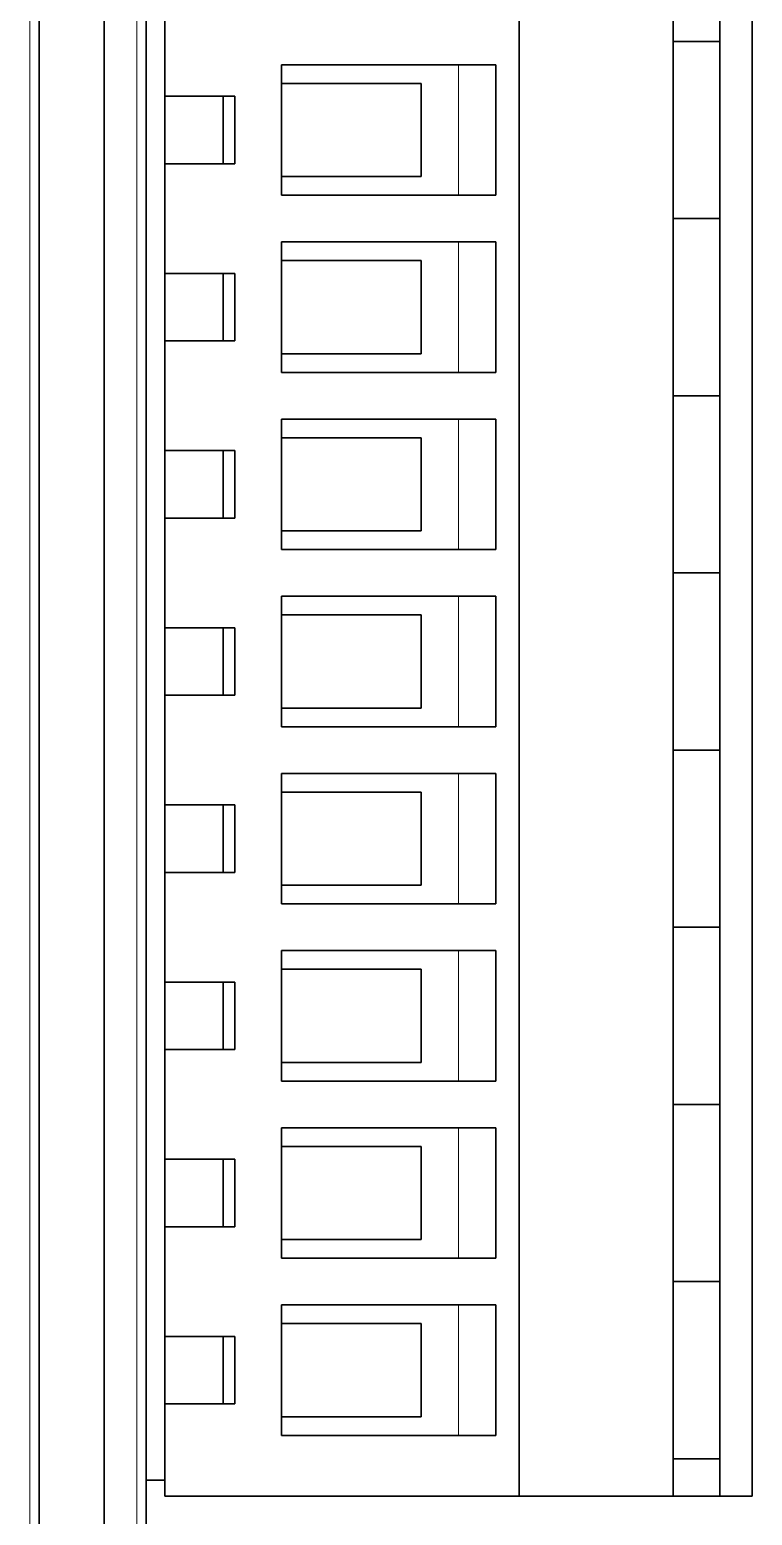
# Model space of a CAD drawing. Extents: x -45 to 645, y -160 to 467.
# Drawn here: x 450.63 to 466.13, y 141.45 to 173.31 of the extents above; entities that cross this region are included whole.
import ezdxf

# ---------------------------------------------------------------- set-up
doc = ezdxf.new("R2010")
doc.units = 0
doc.layers.add('layer 1', color=7, linetype='Continuous')

msp = doc.modelspace()

# ---------------------------------------------------------------- linework, layer by layer
at = {"color": 7, "lineweight": 13}
for p, q in [((450.632, 69.462), (450.632, 237.062)), ((450.632, 69.462), (450.632, 237.062)), ((450.632, 69.462), (450.632, 237.062)), ((450.632, 69.462), (450.632, 237.062)), ((452.932, 69.462), (452.932, 206.076)), ((452.932, 69.462), (452.932, 206.076)), ((452.932, 69.462), (452.932, 206.076)), ((452.932, 69.462), (452.932, 206.076))]:
    msp.add_line(p, q, dxfattribs=at)
at = {"color": 7, "lineweight": 35}
for p, q in [((450.832, 69.462), (450.832, 237.062)), ((450.832, 69.462), (450.832, 237.062)), ((450.832, 69.462), (450.832, 237.062)), ((450.832, 69.462), (450.832, 237.062)), ((452.232, 69.462), (452.232, 206.07)), ((452.232, 69.462), (452.232, 206.07)), ((452.232, 69.462), (452.232, 206.07)), ((452.232, 69.462), (452.232, 206.07)), ((453.132, 206.076), (453.132, 69.462)), ((453.132, 206.076), (453.132, 69.462)), ((453.132, 206.076), (453.132, 69.462)), ((453.132, 206.076), (453.132, 69.462)), ((461.132, 189.062), (461.132, 141.862)), ((461.132, 189.062), (461.132, 141.862)), ((461.132, 189.062), (461.132, 141.862)), ((461.132, 189.062), (461.132, 141.862)), ((464.432, 189.062), (464.432, 141.862)), ((464.432, 189.062), (464.432, 141.862)), ((464.432, 189.062), (464.432, 141.862)), ((464.432, 189.062), (464.432, 141.862)), ((465.432, 189.062), (465.432, 141.862)), ((465.432, 189.062), (465.432, 141.862)), ((465.432, 189.062), (465.432, 141.862)), ((465.432, 189.062), (465.432, 141.862)), ((466.132, 189.062), (466.132, 141.862)), ((466.132, 189.062), (466.132, 141.862)), ((466.132, 189.062), (466.132, 141.862)), ((466.132, 189.062), (466.132, 141.862))]:
    msp.add_line(p, q, dxfattribs=at)
at = {"color": 7, "lineweight": 35, "ltscale": 0.05875}
for p, q in [((453.532, 174.237), (453.532, 171.887)), ((453.532, 174.237), (453.532, 171.887)), ((453.532, 174.237), (453.532, 171.887)), ((453.532, 174.237), (453.532, 171.887)), ((453.532, 170.437), (453.532, 168.087)), ((453.532, 170.437), (453.532, 168.087)), ((453.532, 170.437), (453.532, 168.087)), ((453.532, 170.437), (453.532, 168.087)), ((453.532, 166.637), (453.532, 164.287)), ((453.532, 166.637), (453.532, 164.287)), ((453.532, 166.637), (453.532, 164.287)), ((453.532, 166.637), (453.532, 164.287)), ((453.532, 162.837), (453.532, 160.487)), ((453.532, 162.837), (453.532, 160.487)), ((453.532, 162.837), (453.532, 160.487)), ((453.532, 162.837), (453.532, 160.487)), ((453.532, 159.037), (453.532, 156.687)), ((453.532, 159.037), (453.532, 156.687)), ((453.532, 159.037), (453.532, 156.687)), ((453.532, 159.037), (453.532, 156.687)), ((453.532, 155.237), (453.532, 152.887)), ((453.532, 155.237), (453.532, 152.887)), ((453.532, 155.237), (453.532, 152.887)), ((453.532, 155.237), (453.532, 152.887)), ((453.532, 151.437), (453.532, 149.087)), ((453.532, 151.437), (453.532, 149.087)), ((453.532, 151.437), (453.532, 149.087)), ((453.532, 151.437), (453.532, 149.087)), ((453.532, 147.637), (453.532, 145.287)), ((453.532, 147.637), (453.532, 145.287)), ((453.532, 147.637), (453.532, 145.287)), ((453.532, 147.637), (453.532, 145.287))]:
    msp.add_line(p, q, dxfattribs=at)
at = {"color": 7, "lineweight": 35, "ltscale": 0.025}
for p, q in [((464.432, 173.062), (465.432, 173.062)), ((464.432, 173.062), (465.432, 173.062)), ((464.432, 173.062), (465.432, 173.062)), ((464.432, 173.062), (465.432, 173.062)), ((464.432, 169.262), (465.432, 169.262)), ((464.432, 169.262), (465.432, 169.262)), ((464.432, 169.262), (465.432, 169.262)), ((464.432, 169.262), (465.432, 169.262)), ((464.432, 165.462), (465.432, 165.462)), ((464.432, 165.462), (465.432, 165.462)), ((464.432, 165.462), (465.432, 165.462)), ((464.432, 165.462), (465.432, 165.462)), ((464.432, 161.662), (465.432, 161.662)), ((464.432, 161.662), (465.432, 161.662)), ((464.432, 161.662), (465.432, 161.662)), ((464.432, 161.662), (465.432, 161.662)), ((464.432, 157.862), (465.432, 157.862)), ((464.432, 157.862), (465.432, 157.862)), ((464.432, 157.862), (465.432, 157.862)), ((464.432, 157.862), (465.432, 157.862)), ((464.432, 154.062), (465.432, 154.062)), ((464.432, 154.062), (465.432, 154.062)), ((464.432, 154.062), (465.432, 154.062)), ((464.432, 154.062), (465.432, 154.062)), ((464.432, 150.262), (465.432, 150.262)), ((464.432, 150.262), (465.432, 150.262)), ((464.432, 150.262), (465.432, 150.262)), ((464.432, 150.262), (465.432, 150.262)), ((464.432, 146.462), (465.432, 146.462)), ((464.432, 146.462), (465.432, 146.462)), ((464.432, 146.462), (465.432, 146.462)), ((464.432, 146.462), (465.432, 146.462)), ((465.432, 142.662), (464.432, 142.662)), ((465.432, 142.662), (464.432, 142.662)), ((465.432, 142.662), (464.432, 142.662)), ((465.432, 142.662), (464.432, 142.662)), ((464.432, 141.862), (465.432, 141.862)), ((464.432, 141.862), (465.432, 141.862)), ((464.432, 141.862), (465.432, 141.862)), ((464.432, 141.862), (465.432, 141.862))]:
    msp.add_line(p, q, dxfattribs=at)
at = {"color": 7, "lineweight": 35, "ltscale": 0.115}
for p, q in [((460.632, 172.562), (456.032, 172.562)), ((460.632, 172.562), (456.032, 172.562)), ((460.632, 172.562), (456.032, 172.562)), ((460.632, 172.562), (456.032, 172.562)), ((456.032, 169.762), (460.632, 169.762)), ((456.032, 169.762), (460.632, 169.762)), ((456.032, 169.762), (460.632, 169.762)), ((456.032, 169.762), (460.632, 169.762)), ((460.632, 168.762), (456.032, 168.762)), ((460.632, 168.762), (456.032, 168.762)), ((460.632, 168.762), (456.032, 168.762)), ((460.632, 168.762), (456.032, 168.762)), ((456.032, 165.962), (460.632, 165.962)), ((456.032, 165.962), (460.632, 165.962)), ((456.032, 165.962), (460.632, 165.962)), ((456.032, 165.962), (460.632, 165.962)), ((460.632, 164.962), (456.032, 164.962)), ((460.632, 164.962), (456.032, 164.962)), ((460.632, 164.962), (456.032, 164.962)), ((460.632, 164.962), (456.032, 164.962)), ((456.032, 162.162), (460.632, 162.162)), ((456.032, 162.162), (460.632, 162.162)), ((456.032, 162.162), (460.632, 162.162)), ((456.032, 162.162), (460.632, 162.162)), ((460.632, 161.162), (456.032, 161.162)), ((460.632, 161.162), (456.032, 161.162)), ((460.632, 161.162), (456.032, 161.162)), ((460.632, 161.162), (456.032, 161.162)), ((456.032, 158.362), (460.632, 158.362)), ((456.032, 158.362), (460.632, 158.362)), ((456.032, 158.362), (460.632, 158.362)), ((456.032, 158.362), (460.632, 158.362)), ((460.632, 157.362), (456.032, 157.362)), ((460.632, 157.362), (456.032, 157.362)), ((460.632, 157.362), (456.032, 157.362)), ((460.632, 157.362), (456.032, 157.362)), ((456.032, 154.562), (460.632, 154.562)), ((456.032, 154.562), (460.632, 154.562)), ((456.032, 154.562), (460.632, 154.562)), ((456.032, 154.562), (460.632, 154.562)), ((460.632, 153.562), (456.032, 153.562)), ((460.632, 153.562), (456.032, 153.562)), ((460.632, 153.562), (456.032, 153.562)), ((460.632, 153.562), (456.032, 153.562)), ((456.032, 150.762), (460.632, 150.762)), ((456.032, 150.762), (460.632, 150.762)), ((456.032, 150.762), (460.632, 150.762)), ((456.032, 150.762), (460.632, 150.762)), ((460.632, 149.762), (456.032, 149.762)), ((460.632, 149.762), (456.032, 149.762)), ((460.632, 149.762), (456.032, 149.762)), ((460.632, 149.762), (456.032, 149.762)), ((456.032, 146.962), (460.632, 146.962)), ((456.032, 146.962), (460.632, 146.962)), ((456.032, 146.962), (460.632, 146.962)), ((456.032, 146.962), (460.632, 146.962)), ((460.632, 145.962), (456.032, 145.962)), ((460.632, 145.962), (456.032, 145.962)), ((460.632, 145.962), (456.032, 145.962)), ((460.632, 145.962), (456.032, 145.962)), ((456.032, 143.162), (460.632, 143.162)), ((456.032, 143.162), (460.632, 143.162)), ((456.032, 143.162), (460.632, 143.162)), ((456.032, 143.162), (460.632, 143.162))]:
    msp.add_line(p, q, dxfattribs=at)
at = {"color": 7, "lineweight": 35, "ltscale": 0.07}
for p, q in [((456.032, 172.562), (456.032, 169.762)), ((456.032, 172.562), (456.032, 169.762)), ((456.032, 172.562), (456.032, 169.762)), ((456.032, 172.562), (456.032, 169.762)), ((460.632, 169.762), (460.632, 172.562)), ((460.632, 169.762), (460.632, 172.562)), ((460.632, 169.762), (460.632, 172.562)), ((460.632, 169.762), (460.632, 172.562)), ((456.032, 168.762), (456.032, 165.962)), ((456.032, 168.762), (456.032, 165.962)), ((456.032, 168.762), (456.032, 165.962)), ((456.032, 168.762), (456.032, 165.962)), ((460.632, 165.962), (460.632, 168.762)), ((460.632, 165.962), (460.632, 168.762)), ((460.632, 165.962), (460.632, 168.762)), ((460.632, 165.962), (460.632, 168.762)), ((456.032, 164.962), (456.032, 162.162)), ((456.032, 164.962), (456.032, 162.162)), ((456.032, 164.962), (456.032, 162.162)), ((456.032, 164.962), (456.032, 162.162)), ((460.632, 162.162), (460.632, 164.962)), ((460.632, 162.162), (460.632, 164.962)), ((460.632, 162.162), (460.632, 164.962)), ((460.632, 162.162), (460.632, 164.962)), ((456.032, 161.162), (456.032, 158.362)), ((456.032, 161.162), (456.032, 158.362)), ((456.032, 161.162), (456.032, 158.362)), ((456.032, 161.162), (456.032, 158.362)), ((460.632, 158.362), (460.632, 161.162)), ((460.632, 158.362), (460.632, 161.162)), ((460.632, 158.362), (460.632, 161.162)), ((460.632, 158.362), (460.632, 161.162)), ((456.032, 157.362), (456.032, 154.562)), ((456.032, 157.362), (456.032, 154.562)), ((456.032, 157.362), (456.032, 154.562)), ((456.032, 157.362), (456.032, 154.562)), ((460.632, 154.562), (460.632, 157.362)), ((460.632, 154.562), (460.632, 157.362)), ((460.632, 154.562), (460.632, 157.362)), ((460.632, 154.562), (460.632, 157.362)), ((456.032, 153.562), (456.032, 150.762)), ((456.032, 153.562), (456.032, 150.762)), ((456.032, 153.562), (456.032, 150.762)), ((456.032, 153.562), (456.032, 150.762)), ((460.632, 150.762), (460.632, 153.562)), ((460.632, 150.762), (460.632, 153.562)), ((460.632, 150.762), (460.632, 153.562)), ((460.632, 150.762), (460.632, 153.562)), ((456.032, 149.762), (456.032, 146.962)), ((456.032, 149.762), (456.032, 146.962)), ((456.032, 149.762), (456.032, 146.962)), ((456.032, 149.762), (456.032, 146.962)), ((460.632, 146.962), (460.632, 149.762)), ((460.632, 146.962), (460.632, 149.762)), ((460.632, 146.962), (460.632, 149.762)), ((460.632, 146.962), (460.632, 149.762)), ((456.032, 145.962), (456.032, 143.162)), ((456.032, 145.962), (456.032, 143.162)), ((456.032, 145.962), (456.032, 143.162)), ((456.032, 145.962), (456.032, 143.162)), ((460.632, 143.162), (460.632, 145.962)), ((460.632, 143.162), (460.632, 145.962)), ((460.632, 143.162), (460.632, 145.962)), ((460.632, 143.162), (460.632, 145.962))]:
    msp.add_line(p, q, dxfattribs=at)
at = {"color": 7, "lineweight": 13, "ltscale": 0.07}
for p, q in [((459.832, 169.762), (459.832, 172.562)), ((459.832, 169.762), (459.832, 172.562)), ((459.832, 169.762), (459.832, 172.562)), ((459.832, 169.762), (459.832, 172.562)), ((459.832, 165.962), (459.832, 168.762)), ((459.832, 165.962), (459.832, 168.762)), ((459.832, 165.962), (459.832, 168.762)), ((459.832, 165.962), (459.832, 168.762)), ((459.832, 162.162), (459.832, 164.962)), ((459.832, 162.162), (459.832, 164.962)), ((459.832, 162.162), (459.832, 164.962)), ((459.832, 162.162), (459.832, 164.962)), ((459.832, 158.362), (459.832, 161.162)), ((459.832, 158.362), (459.832, 161.162)), ((459.832, 158.362), (459.832, 161.162)), ((459.832, 158.362), (459.832, 161.162)), ((459.832, 154.562), (459.832, 157.362)), ((459.832, 154.562), (459.832, 157.362)), ((459.832, 154.562), (459.832, 157.362)), ((459.832, 154.562), (459.832, 157.362)), ((459.832, 150.762), (459.832, 153.562)), ((459.832, 150.762), (459.832, 153.562)), ((459.832, 150.762), (459.832, 153.562)), ((459.832, 150.762), (459.832, 153.562)), ((459.832, 146.962), (459.832, 149.762)), ((459.832, 146.962), (459.832, 149.762)), ((459.832, 146.962), (459.832, 149.762)), ((459.832, 146.962), (459.832, 149.762)), ((459.832, 143.162), (459.832, 145.962)), ((459.832, 143.162), (459.832, 145.962)), ((459.832, 143.162), (459.832, 145.962)), ((459.832, 143.162), (459.832, 145.962))]:
    msp.add_line(p, q, dxfattribs=at)
at = {"color": 7, "lineweight": 35, "ltscale": 0.075}
for p, q in [((459.032, 172.162), (456.032, 172.162)), ((459.032, 172.162), (456.032, 172.162)), ((459.032, 172.162), (456.032, 172.162)), ((459.032, 172.162), (456.032, 172.162)), ((456.032, 170.162), (459.032, 170.162)), ((456.032, 170.162), (459.032, 170.162)), ((456.032, 170.162), (459.032, 170.162)), ((456.032, 170.162), (459.032, 170.162)), ((459.032, 168.362), (456.032, 168.362)), ((459.032, 168.362), (456.032, 168.362)), ((459.032, 168.362), (456.032, 168.362)), ((459.032, 168.362), (456.032, 168.362)), ((456.032, 166.362), (459.032, 166.362)), ((456.032, 166.362), (459.032, 166.362)), ((456.032, 166.362), (459.032, 166.362)), ((456.032, 166.362), (459.032, 166.362)), ((459.032, 164.562), (456.032, 164.562)), ((459.032, 164.562), (456.032, 164.562)), ((459.032, 164.562), (456.032, 164.562)), ((459.032, 164.562), (456.032, 164.562)), ((456.032, 162.562), (459.032, 162.562)), ((456.032, 162.562), (459.032, 162.562)), ((456.032, 162.562), (459.032, 162.562)), ((456.032, 162.562), (459.032, 162.562)), ((459.032, 160.762), (456.032, 160.762)), ((459.032, 160.762), (456.032, 160.762)), ((459.032, 160.762), (456.032, 160.762)), ((459.032, 160.762), (456.032, 160.762)), ((456.032, 158.762), (459.032, 158.762)), ((456.032, 158.762), (459.032, 158.762)), ((456.032, 158.762), (459.032, 158.762)), ((456.032, 158.762), (459.032, 158.762)), ((459.032, 156.962), (456.032, 156.962)), ((459.032, 156.962), (456.032, 156.962)), ((459.032, 156.962), (456.032, 156.962)), ((459.032, 156.962), (456.032, 156.962)), ((456.032, 154.962), (459.032, 154.962)), ((456.032, 154.962), (459.032, 154.962)), ((456.032, 154.962), (459.032, 154.962)), ((456.032, 154.962), (459.032, 154.962)), ((459.032, 153.162), (456.032, 153.162)), ((459.032, 153.162), (456.032, 153.162)), ((459.032, 153.162), (456.032, 153.162)), ((459.032, 153.162), (456.032, 153.162)), ((456.032, 151.162), (459.032, 151.162)), ((456.032, 151.162), (459.032, 151.162)), ((456.032, 151.162), (459.032, 151.162)), ((456.032, 151.162), (459.032, 151.162)), ((459.032, 149.362), (456.032, 149.362)), ((459.032, 149.362), (456.032, 149.362)), ((459.032, 149.362), (456.032, 149.362)), ((459.032, 149.362), (456.032, 149.362)), ((456.032, 147.362), (459.032, 147.362)), ((456.032, 147.362), (459.032, 147.362)), ((456.032, 147.362), (459.032, 147.362)), ((456.032, 147.362), (459.032, 147.362)), ((459.032, 145.562), (456.032, 145.562)), ((459.032, 145.562), (456.032, 145.562)), ((459.032, 145.562), (456.032, 145.562)), ((459.032, 145.562), (456.032, 145.562)), ((456.032, 143.562), (459.032, 143.562)), ((456.032, 143.562), (459.032, 143.562)), ((456.032, 143.562), (459.032, 143.562)), ((456.032, 143.562), (459.032, 143.562))]:
    msp.add_line(p, q, dxfattribs=at)
at = {"color": 7, "lineweight": 35, "ltscale": 0.05}
for p, q in [((459.032, 170.162), (459.032, 172.162)), ((459.032, 170.162), (459.032, 172.162)), ((459.032, 170.162), (459.032, 172.162)), ((459.032, 170.162), (459.032, 172.162)), ((459.032, 166.362), (459.032, 168.362)), ((459.032, 166.362), (459.032, 168.362)), ((459.032, 166.362), (459.032, 168.362)), ((459.032, 166.362), (459.032, 168.362)), ((459.032, 162.562), (459.032, 164.562)), ((459.032, 162.562), (459.032, 164.562)), ((459.032, 162.562), (459.032, 164.562)), ((459.032, 162.562), (459.032, 164.562)), ((459.032, 158.762), (459.032, 160.762)), ((459.032, 158.762), (459.032, 160.762)), ((459.032, 158.762), (459.032, 160.762)), ((459.032, 158.762), (459.032, 160.762)), ((459.032, 154.962), (459.032, 156.962)), ((459.032, 154.962), (459.032, 156.962)), ((459.032, 154.962), (459.032, 156.962)), ((459.032, 154.962), (459.032, 156.962)), ((459.032, 151.162), (459.032, 153.162)), ((459.032, 151.162), (459.032, 153.162)), ((459.032, 151.162), (459.032, 153.162)), ((459.032, 151.162), (459.032, 153.162)), ((459.032, 147.362), (459.032, 149.362)), ((459.032, 147.362), (459.032, 149.362)), ((459.032, 147.362), (459.032, 149.362)), ((459.032, 147.362), (459.032, 149.362)), ((459.032, 143.562), (459.032, 145.562)), ((459.032, 143.562), (459.032, 145.562)), ((459.032, 143.562), (459.032, 145.562)), ((459.032, 143.562), (459.032, 145.562))]:
    msp.add_line(p, q, dxfattribs=at)
at = {"color": 7, "lineweight": 35, "ltscale": 0.03625}
for p, q in [((453.532, 170.437), (453.532, 171.887)), ((453.532, 170.437), (453.532, 171.887)), ((453.532, 170.437), (453.532, 171.887)), ((453.532, 170.437), (453.532, 171.887)), ((454.782, 170.437), (454.782, 171.887)), ((454.782, 170.437), (454.782, 171.887)), ((454.782, 170.437), (454.782, 171.887)), ((454.782, 170.437), (454.782, 171.887)), ((455.032, 170.437), (455.032, 171.887)), ((455.032, 170.437), (455.032, 171.887)), ((455.032, 170.437), (455.032, 171.887)), ((455.032, 170.437), (455.032, 171.887)), ((453.532, 166.637), (453.532, 168.087)), ((453.532, 166.637), (453.532, 168.087)), ((453.532, 166.637), (453.532, 168.087)), ((453.532, 166.637), (453.532, 168.087)), ((454.782, 166.637), (454.782, 168.087)), ((454.782, 166.637), (454.782, 168.087)), ((454.782, 166.637), (454.782, 168.087)), ((454.782, 166.637), (454.782, 168.087)), ((455.032, 166.637), (455.032, 168.087)), ((455.032, 166.637), (455.032, 168.087)), ((455.032, 166.637), (455.032, 168.087)), ((455.032, 166.637), (455.032, 168.087)), ((453.532, 162.837), (453.532, 164.287)), ((453.532, 162.837), (453.532, 164.287)), ((453.532, 162.837), (453.532, 164.287)), ((453.532, 162.837), (453.532, 164.287)), ((454.782, 162.837), (454.782, 164.287)), ((454.782, 162.837), (454.782, 164.287)), ((454.782, 162.837), (454.782, 164.287)), ((454.782, 162.837), (454.782, 164.287)), ((455.032, 162.837), (455.032, 164.287)), ((455.032, 162.837), (455.032, 164.287)), ((455.032, 162.837), (455.032, 164.287)), ((455.032, 162.837), (455.032, 164.287)), ((453.532, 159.037), (453.532, 160.487)), ((453.532, 159.037), (453.532, 160.487)), ((453.532, 159.037), (453.532, 160.487)), ((453.532, 159.037), (453.532, 160.487)), ((454.782, 159.037), (454.782, 160.487)), ((454.782, 159.037), (454.782, 160.487)), ((454.782, 159.037), (454.782, 160.487)), ((454.782, 159.037), (454.782, 160.487)), ((455.032, 159.037), (455.032, 160.487)), ((455.032, 159.037), (455.032, 160.487)), ((455.032, 159.037), (455.032, 160.487)), ((455.032, 159.037), (455.032, 160.487)), ((453.532, 155.237), (453.532, 156.687)), ((453.532, 155.237), (453.532, 156.687)), ((453.532, 155.237), (453.532, 156.687)), ((453.532, 155.237), (453.532, 156.687)), ((454.782, 155.237), (454.782, 156.687)), ((454.782, 155.237), (454.782, 156.687)), ((454.782, 155.237), (454.782, 156.687)), ((454.782, 155.237), (454.782, 156.687)), ((455.032, 155.237), (455.032, 156.687)), ((455.032, 155.237), (455.032, 156.687)), ((455.032, 155.237), (455.032, 156.687)), ((455.032, 155.237), (455.032, 156.687)), ((453.532, 151.437), (453.532, 152.887)), ((453.532, 151.437), (453.532, 152.887)), ((453.532, 151.437), (453.532, 152.887)), ((453.532, 151.437), (453.532, 152.887)), ((454.782, 151.437), (454.782, 152.887)), ((454.782, 151.437), (454.782, 152.887)), ((454.782, 151.437), (454.782, 152.887)), ((454.782, 151.437), (454.782, 152.887)), ((455.032, 151.437), (455.032, 152.887)), ((455.032, 151.437), (455.032, 152.887)), ((455.032, 151.437), (455.032, 152.887)), ((455.032, 151.437), (455.032, 152.887)), ((453.532, 147.637), (453.532, 149.087)), ((453.532, 147.637), (453.532, 149.087)), ((453.532, 147.637), (453.532, 149.087)), ((453.532, 147.637), (453.532, 149.087)), ((454.782, 147.637), (454.782, 149.087)), ((454.782, 147.637), (454.782, 149.087)), ((454.782, 147.637), (454.782, 149.087)), ((454.782, 147.637), (454.782, 149.087)), ((455.032, 147.637), (455.032, 149.087)), ((455.032, 147.637), (455.032, 149.087)), ((455.032, 147.637), (455.032, 149.087)), ((455.032, 147.637), (455.032, 149.087)), ((453.532, 143.837), (453.532, 145.287)), ((453.532, 143.837), (453.532, 145.287)), ((453.532, 143.837), (453.532, 145.287)), ((453.532, 143.837), (453.532, 145.287)), ((454.782, 143.837), (454.782, 145.287)), ((454.782, 143.837), (454.782, 145.287)), ((454.782, 143.837), (454.782, 145.287)), ((454.782, 143.837), (454.782, 145.287)), ((455.032, 143.837), (455.032, 145.287)), ((455.032, 143.837), (455.032, 145.287)), ((455.032, 143.837), (455.032, 145.287)), ((455.032, 143.837), (455.032, 145.287))]:
    msp.add_line(p, q, dxfattribs=at)
at = {"color": 7, "lineweight": 35, "ltscale": 0.0375}
for p, q in [((455.032, 171.887), (453.532, 171.887)), ((455.032, 171.887), (453.532, 171.887)), ((455.032, 171.887), (453.532, 171.887)), ((455.032, 171.887), (453.532, 171.887)), ((453.532, 170.437), (455.032, 170.437)), ((453.532, 170.437), (455.032, 170.437)), ((453.532, 170.437), (455.032, 170.437)), ((453.532, 170.437), (455.032, 170.437)), ((455.032, 168.087), (453.532, 168.087)), ((455.032, 168.087), (453.532, 168.087)), ((455.032, 168.087), (453.532, 168.087)), ((455.032, 168.087), (453.532, 168.087)), ((453.532, 166.637), (455.032, 166.637)), ((453.532, 166.637), (455.032, 166.637)), ((453.532, 166.637), (455.032, 166.637)), ((453.532, 166.637), (455.032, 166.637)), ((455.032, 164.287), (453.532, 164.287)), ((455.032, 164.287), (453.532, 164.287)), ((455.032, 164.287), (453.532, 164.287)), ((455.032, 164.287), (453.532, 164.287)), ((453.532, 162.837), (455.032, 162.837)), ((453.532, 162.837), (455.032, 162.837)), ((453.532, 162.837), (455.032, 162.837)), ((453.532, 162.837), (455.032, 162.837)), ((455.032, 160.487), (453.532, 160.487)), ((455.032, 160.487), (453.532, 160.487)), ((455.032, 160.487), (453.532, 160.487)), ((455.032, 160.487), (453.532, 160.487)), ((453.532, 159.037), (455.032, 159.037)), ((453.532, 159.037), (455.032, 159.037)), ((453.532, 159.037), (455.032, 159.037)), ((453.532, 159.037), (455.032, 159.037)), ((455.032, 156.687), (453.532, 156.687)), ((455.032, 156.687), (453.532, 156.687)), ((455.032, 156.687), (453.532, 156.687)), ((455.032, 156.687), (453.532, 156.687)), ((453.532, 155.237), (455.032, 155.237)), ((453.532, 155.237), (455.032, 155.237)), ((453.532, 155.237), (455.032, 155.237)), ((453.532, 155.237), (455.032, 155.237)), ((455.032, 152.887), (453.532, 152.887)), ((455.032, 152.887), (453.532, 152.887)), ((455.032, 152.887), (453.532, 152.887)), ((455.032, 152.887), (453.532, 152.887)), ((453.532, 151.437), (455.032, 151.437)), ((453.532, 151.437), (455.032, 151.437)), ((453.532, 151.437), (455.032, 151.437)), ((453.532, 151.437), (455.032, 151.437)), ((455.032, 149.087), (453.532, 149.087)), ((455.032, 149.087), (453.532, 149.087)), ((455.032, 149.087), (453.532, 149.087)), ((455.032, 149.087), (453.532, 149.087)), ((453.532, 147.637), (455.032, 147.637)), ((453.532, 147.637), (455.032, 147.637)), ((453.532, 147.637), (455.032, 147.637)), ((453.532, 147.637), (455.032, 147.637)), ((455.032, 145.287), (453.532, 145.287)), ((455.032, 145.287), (453.532, 145.287)), ((455.032, 145.287), (453.532, 145.287)), ((455.032, 145.287), (453.532, 145.287)), ((453.532, 143.837), (455.032, 143.837)), ((453.532, 143.837), (455.032, 143.837)), ((453.532, 143.837), (455.032, 143.837)), ((453.532, 143.837), (455.032, 143.837))]:
    msp.add_line(p, q, dxfattribs=at)
at = {"color": 7, "lineweight": 35, "ltscale": 0.049375}
msp.add_line((453.532, 143.837), (453.532, 141.862), dxfattribs=at)
msp.add_line((453.532, 143.837), (453.532, 141.862), dxfattribs=at)
msp.add_line((453.532, 143.837), (453.532, 141.862), dxfattribs=at)
msp.add_line((453.532, 143.837), (453.532, 141.862), dxfattribs=at)
at = {"color": 7, "lineweight": 35, "ltscale": 0.010001}
msp.add_line((453.132, 142.202), (453.532, 142.202), dxfattribs=at)
msp.add_line((453.132, 142.202), (453.532, 142.202), dxfattribs=at)
msp.add_line((453.132, 142.202), (453.532, 142.202), dxfattribs=at)
msp.add_line((453.132, 142.202), (453.532, 142.202), dxfattribs=at)
at = {"color": 7, "lineweight": 35, "ltscale": 0.19}
msp.add_line((461.132, 141.862), (453.532, 141.862), dxfattribs=at)
msp.add_line((461.132, 141.862), (453.532, 141.862), dxfattribs=at)
msp.add_line((461.132, 141.862), (453.532, 141.862), dxfattribs=at)
msp.add_line((461.132, 141.862), (453.532, 141.862), dxfattribs=at)
at = {"color": 7, "lineweight": 35, "ltscale": 0.0825}
msp.add_line((464.432, 141.862), (461.132, 141.862), dxfattribs=at)
msp.add_line((464.432, 141.862), (461.132, 141.862), dxfattribs=at)
msp.add_line((464.432, 141.862), (461.132, 141.862), dxfattribs=at)
msp.add_line((464.432, 141.862), (461.132, 141.862), dxfattribs=at)
at = {"color": 7, "lineweight": 35, "ltscale": 0.0175}
msp.add_line((466.132, 141.862), (465.432, 141.862), dxfattribs=at)
msp.add_line((466.132, 141.862), (465.432, 141.862), dxfattribs=at)
msp.add_line((466.132, 141.862), (465.432, 141.862), dxfattribs=at)
msp.add_line((466.132, 141.862), (465.432, 141.862), dxfattribs=at)
at = {"layer": 'layer 1', "color": 7, "lineweight": 9, "true_color": 0xffffff}
for points in [[(450.831, 69.462), (450.831, 125.329), (450.831, 209.129), (450.831, 237.062)], [(452.231, 69.462), (452.231, 114.998), (452.231, 183.302), (452.231, 206.07)], [(453.131, 69.462), (453.131, 115), (453.131, 183.307), (453.131, 206.076)], [(461.131, 141.862), (461.131, 157.596), (461.131, 181.196), (461.131, 189.062)], [(464.431, 141.862), (464.431, 157.596), (464.431, 181.196), (464.431, 189.062)], [(465.431, 189.062), (465.431, 173.329), (465.431, 149.729), (465.431, 141.862)], [(466.131, 141.862), (466.131, 157.596), (466.131, 181.196), (466.131, 189.062)], [(453.531, 171.887), (453.531, 172.671), (453.531, 173.846), (453.531, 174.237)], [(465.431, 173.062), (465.098, 173.062), (464.598, 173.062), (464.431, 173.062)], [(456.031, 172.562), (457.565, 172.562), (459.865, 172.562), (460.631, 172.562)], [(456.031, 169.762), (456.031, 170.696), (456.031, 172.096), (456.031, 172.562)], [(460.631, 172.562), (460.631, 171.629), (460.631, 170.229), (460.631, 169.762)], [(456.031, 172.162), (457.031, 172.162), (458.531, 172.162), (459.031, 172.162)], [(459.031, 172.162), (459.031, 171.496), (459.031, 170.496), (459.031, 170.162)], [(453.531, 171.887), (454.031, 171.887), (454.781, 171.887), (455.031, 171.887)], [(453.531, 170.437), (453.531, 170.921), (453.531, 171.646), (453.531, 171.887)], [(454.781, 170.437), (454.781, 170.921), (454.781, 171.646), (454.781, 171.887)], [(455.031, 171.887), (455.031, 171.404), (455.031, 170.679), (455.031, 170.437)], [(455.031, 170.437), (454.531, 170.437), (453.781, 170.437), (453.531, 170.437)], [(453.531, 168.087), (453.531, 168.871), (453.531, 170.046), (453.531, 170.437)], [(459.031, 170.162), (458.031, 170.162), (456.531, 170.162), (456.031, 170.162)], [(460.631, 169.762), (459.098, 169.762), (456.798, 169.762), (456.031, 169.762)], [(464.431, 169.262), (464.765, 169.262), (465.265, 169.262), (465.431, 169.262)], [(456.031, 168.762), (457.565, 168.762), (459.865, 168.762), (460.631, 168.762)], [(456.031, 165.962), (456.031, 166.896), (456.031, 168.296), (456.031, 168.762)], [(460.631, 168.762), (460.631, 167.829), (460.631, 166.429), (460.631, 165.962)], [(456.031, 168.362), (457.031, 168.362), (458.531, 168.362), (459.031, 168.362)], [(459.031, 168.362), (459.031, 167.696), (459.031, 166.696), (459.031, 166.362)], [(453.531, 168.087), (454.031, 168.087), (454.781, 168.087), (455.031, 168.087)], [(453.531, 166.637), (453.531, 167.121), (453.531, 167.846), (453.531, 168.087)], [(454.781, 166.637), (454.781, 167.121), (454.781, 167.846), (454.781, 168.087)], [(455.031, 168.087), (455.031, 167.604), (455.031, 166.879), (455.031, 166.637)], [(455.031, 166.637), (454.531, 166.637), (453.781, 166.637), (453.531, 166.637)], [(453.531, 164.287), (453.531, 165.071), (453.531, 166.246), (453.531, 166.637)], [(459.031, 166.362), (458.031, 166.362), (456.531, 166.362), (456.031, 166.362)], [(460.631, 165.962), (459.098, 165.962), (456.798, 165.962), (456.031, 165.962)], [(464.431, 165.462), (464.765, 165.462), (465.265, 165.462), (465.431, 165.462)], [(456.031, 164.962), (457.565, 164.962), (459.865, 164.962), (460.631, 164.962)], [(456.031, 162.162), (456.031, 163.096), (456.031, 164.496), (456.031, 164.962)], [(460.631, 164.962), (460.631, 164.029), (460.631, 162.629), (460.631, 162.162)], [(456.031, 164.562), (457.031, 164.562), (458.531, 164.562), (459.031, 164.562)], [(459.031, 164.562), (459.031, 163.896), (459.031, 162.896), (459.031, 162.562)], [(453.531, 164.287), (454.031, 164.287), (454.781, 164.287), (455.031, 164.287)], [(453.531, 162.837), (453.531, 163.321), (453.531, 164.046), (453.531, 164.287)], [(454.781, 162.837), (454.781, 163.321), (454.781, 164.046), (454.781, 164.287)], [(455.031, 164.287), (455.031, 163.804), (455.031, 163.079), (455.031, 162.837)], [(455.031, 162.837), (454.531, 162.837), (453.781, 162.837), (453.531, 162.837)], [(453.531, 160.487), (453.531, 161.271), (453.531, 162.446), (453.531, 162.837)], [(459.031, 162.562), (458.031, 162.562), (456.531, 162.562), (456.031, 162.562)], [(460.631, 162.162), (459.098, 162.162), (456.798, 162.162), (456.031, 162.162)], [(464.431, 161.662), (464.765, 161.662), (465.265, 161.662), (465.431, 161.662)], [(456.031, 161.162), (457.565, 161.162), (459.865, 161.162), (460.631, 161.162)], [(456.031, 158.362), (456.031, 159.296), (456.031, 160.696), (456.031, 161.162)], [(460.631, 161.162), (460.631, 160.229), (460.631, 158.829), (460.631, 158.362)], [(456.031, 160.762), (457.031, 160.762), (458.531, 160.762), (459.031, 160.762)], [(459.031, 160.762), (459.031, 160.096), (459.031, 159.096), (459.031, 158.762)], [(453.531, 160.487), (454.031, 160.487), (454.781, 160.487), (455.031, 160.487)], [(453.531, 159.037), (453.531, 159.521), (453.531, 160.246), (453.531, 160.487)], [(454.781, 159.037), (454.781, 159.521), (454.781, 160.246), (454.781, 160.487)], [(455.031, 160.487), (455.031, 160.004), (455.031, 159.279), (455.031, 159.037)], [(455.031, 159.037), (454.531, 159.037), (453.781, 159.037), (453.531, 159.037)], [(453.531, 156.687), (453.531, 157.471), (453.531, 158.646), (453.531, 159.037)], [(459.031, 158.762), (458.031, 158.762), (456.531, 158.762), (456.031, 158.762)], [(460.631, 158.362), (459.098, 158.362), (456.798, 158.362), (456.031, 158.362)], [(464.431, 157.862), (464.765, 157.862), (465.265, 157.862), (465.431, 157.862)], [(456.031, 157.362), (457.565, 157.362), (459.865, 157.362), (460.631, 157.362)], [(456.031, 154.562), (456.031, 155.496), (456.031, 156.896), (456.031, 157.362)], [(460.631, 157.362), (460.631, 156.429), (460.631, 155.029), (460.631, 154.562)], [(456.031, 156.962), (457.031, 156.962), (458.531, 156.962), (459.031, 156.962)], [(459.031, 156.962), (459.031, 156.296), (459.031, 155.296), (459.031, 154.962)], [(453.531, 156.687), (454.031, 156.687), (454.781, 156.687), (455.031, 156.687)], [(453.531, 155.237), (453.531, 155.721), (453.531, 156.446), (453.531, 156.687)], [(454.781, 155.237), (454.781, 155.721), (454.781, 156.446), (454.781, 156.687)], [(455.031, 156.687), (455.031, 156.204), (455.031, 155.479), (455.031, 155.237)], [(455.031, 155.237), (454.531, 155.237), (453.781, 155.237), (453.531, 155.237)], [(453.531, 152.887), (453.531, 153.671), (453.531, 154.846), (453.531, 155.237)], [(459.031, 154.962), (458.031, 154.962), (456.531, 154.962), (456.031, 154.962)], [(460.631, 154.562), (459.098, 154.562), (456.798, 154.562), (456.031, 154.562)], [(465.431, 154.062), (465.098, 154.062), (464.598, 154.062), (464.431, 154.062)], [(456.031, 153.562), (457.565, 153.562), (459.865, 153.562), (460.631, 153.562)], [(456.031, 150.762), (456.031, 151.696), (456.031, 153.096), (456.031, 153.562)], [(460.631, 153.562), (460.631, 152.629), (460.631, 151.229), (460.631, 150.762)], [(456.031, 153.162), (457.031, 153.162), (458.531, 153.162), (459.031, 153.162)], [(459.031, 153.162), (459.031, 152.496), (459.031, 151.496), (459.031, 151.162)], [(453.531, 152.887), (454.031, 152.887), (454.781, 152.887), (455.031, 152.887)], [(453.531, 151.437), (453.531, 151.921), (453.531, 152.646), (453.531, 152.887)], [(454.781, 151.437), (454.781, 151.921), (454.781, 152.646), (454.781, 152.887)], [(455.031, 152.887), (455.031, 152.404), (455.031, 151.679), (455.031, 151.437)], [(455.031, 151.437), (454.531, 151.437), (453.781, 151.437), (453.531, 151.437)], [(453.531, 149.087), (453.531, 149.871), (453.531, 151.046), (453.531, 151.437)], [(459.031, 151.162), (458.031, 151.162), (456.531, 151.162), (456.031, 151.162)], [(460.631, 150.762), (459.098, 150.762), (456.798, 150.762), (456.031, 150.762)], [(464.431, 150.262), (464.765, 150.262), (465.265, 150.262), (465.431, 150.262)], [(456.031, 149.762), (457.565, 149.762), (459.865, 149.762), (460.631, 149.762)], [(456.031, 146.962), (456.031, 147.896), (456.031, 149.296), (456.031, 149.762)], [(460.631, 149.762), (460.631, 148.829), (460.631, 147.429), (460.631, 146.962)], [(456.031, 149.362), (457.031, 149.362), (458.531, 149.362), (459.031, 149.362)], [(459.031, 149.362), (459.031, 148.696), (459.031, 147.696), (459.031, 147.362)], [(453.531, 149.087), (454.031, 149.087), (454.781, 149.087), (455.031, 149.087)], [(453.531, 147.637), (453.531, 148.121), (453.531, 148.846), (453.531, 149.087)], [(454.781, 147.637), (454.781, 148.121), (454.781, 148.846), (454.781, 149.087)], [(455.031, 149.087), (455.031, 148.604), (455.031, 147.879), (455.031, 147.637)], [(455.031, 147.637), (454.531, 147.637), (453.781, 147.637), (453.531, 147.637)], [(453.531, 145.287), (453.531, 146.071), (453.531, 147.246), (453.531, 147.637)], [(459.031, 147.362), (458.031, 147.362), (456.531, 147.362), (456.031, 147.362)], [(460.631, 146.962), (459.098, 146.962), (456.798, 146.962), (456.031, 146.962)], [(464.431, 146.462), (464.765, 146.462), (465.265, 146.462), (465.431, 146.462)], [(456.031, 145.962), (457.565, 145.962), (459.865, 145.962), (460.631, 145.962)], [(456.031, 143.162), (456.031, 144.096), (456.031, 145.496), (456.031, 145.962)], [(460.631, 145.962), (460.631, 145.029), (460.631, 143.629), (460.631, 143.162)], [(456.031, 145.562), (457.031, 145.562), (458.531, 145.562), (459.031, 145.562)], [(459.031, 145.562), (459.031, 144.896), (459.031, 143.896), (459.031, 143.562)], [(453.531, 145.287), (454.031, 145.287), (454.781, 145.287), (455.031, 145.287)], [(453.531, 143.837), (453.531, 144.321), (453.531, 145.046), (453.531, 145.287)], [(454.781, 143.837), (454.781, 144.321), (454.781, 145.046), (454.781, 145.287)], [(455.031, 145.287), (455.031, 144.804), (455.031, 144.079), (455.031, 143.837)], [(455.031, 143.837), (454.531, 143.837), (453.781, 143.837), (453.531, 143.837)], [(453.531, 141.862), (453.531, 142.521), (453.531, 143.508), (453.531, 143.837)], [(459.031, 143.562), (458.031, 143.562), (456.531, 143.562), (456.031, 143.562)], [(460.631, 143.162), (459.098, 143.162), (456.798, 143.162), (456.031, 143.162)], [(464.431, 142.662), (464.765, 142.662), (465.265, 142.662), (465.431, 142.662)], [(453.531, 142.202), (453.398, 142.202), (453.198, 142.202), (453.131, 142.202)], [(453.531, 141.862), (456.065, 141.862), (459.865, 141.862), (461.131, 141.862)], [(464.431, 141.862), (463.331, 141.862), (461.681, 141.862), (461.131, 141.862)], [(465.431, 141.862), (465.098, 141.862), (464.598, 141.862), (464.431, 141.862)], [(466.131, 141.862), (465.898, 141.862), (465.548, 141.862), (465.431, 141.862)]]:
    msp.add_open_spline(points, degree=3, dxfattribs=at)

doc.saveas('drawing.dxf')
